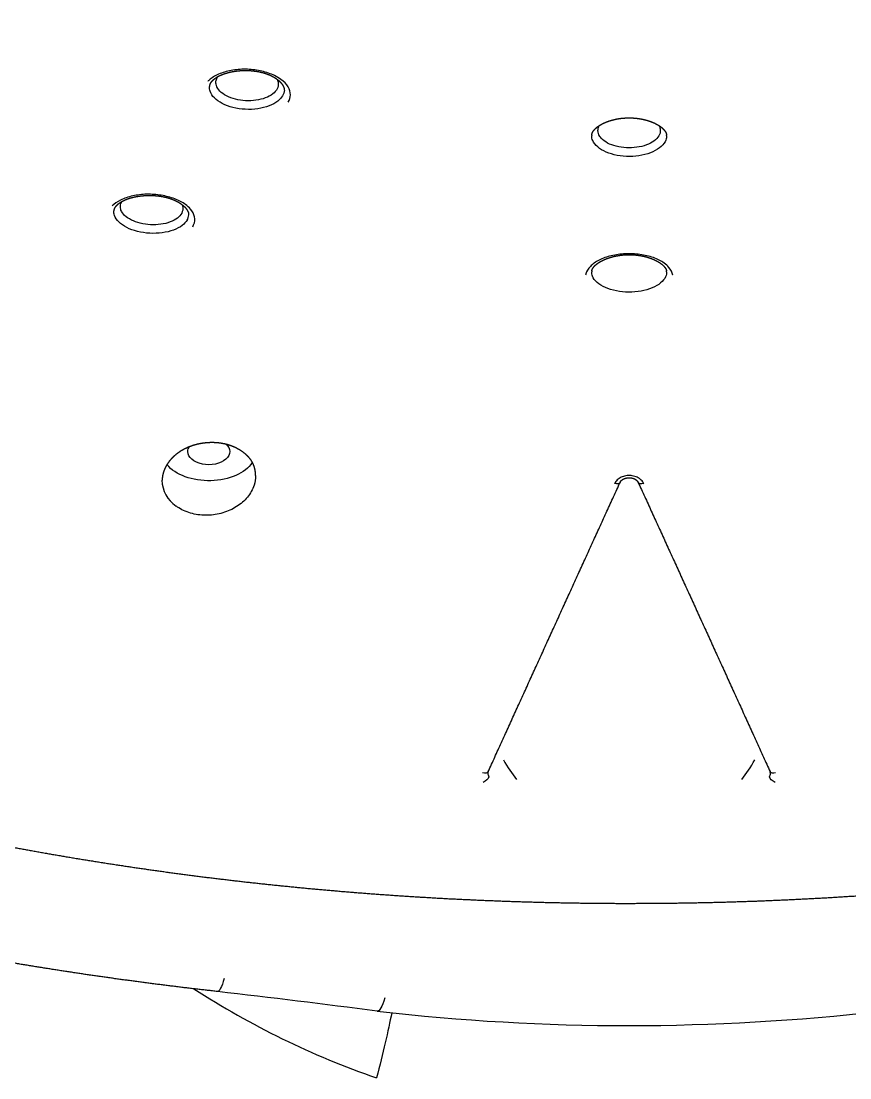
# Model space of a CAD drawing. Header units: millimetres. Extents: x 12827 to 13247, y 6457 to 7051.
# Drawn here: x 12956.417 to 12959.072, y 6710.767 to 6714.151 of the extents above; entities that cross this region are included whole.
import ezdxf

# ---------------------------------------------------------------- set-up
doc = ezdxf.new("R2010")
doc.units = ezdxf.units.MM
doc.header["$LTSCALE"] = 10
doc.layers.add('DWG', color=7, linetype='Continuous')
doc.layers.add('W', color=7, linetype='Continuous')

# ---------------------------------------------------------------- blocks, each defined once
blk = doc.blocks.new('A$C79601A18')
at = {"layer": 'W'}
for centre, radius, start, end in [((41.8189, 76.0831), 0.0208, 171.5258, 179.4835), ((42.0173, 76.0831), 0.0208, 0.5169, 8.4745), ((40.4699, 75.8319), 0.0375, 327.8861, 356.4681), ((41.8169, 75.6467), 0.0188, 171.1945, 179.383), ((42.0194, 75.6468), 0.0187, 0.6166, 8.8052), ((40.5251, 74.9823), 0.1036, 181.5523, 235.5858), ((41.4776, 74.0411), 0.0121, 154.76, 179.6314), ((41.4899, 74.0413), 0.0244, 180.1265, 208.1192), ((42.3466, 74.0412), 0.0242, 331.7461, 0.0227), ((42.3586, 74.0411), 0.0121, 0.3609, 25.2448), ((36.4144, 37.1687), 36.4144, 82.58909, 83.4013), ((41.917, 80.3093), 7.0765, 263.46223, 276.55619)]:
    blk.add_arc(centre, radius, start, end, dxfattribs=at)
at = {"layer": 'W', "extrusion": (0, 0, -1)}
for centre, major_axis, ratio, start_param, end_param in [((40.5716, 75.071), (0.0674, 0), 0.62163, 5.655003, 9.424778), ((40.5716, 75.071), (0.0674, 0), 0.62163, 3.141593, 3.547764), ((40.5716, 75.071), (-0.15, 0), 0.62163, 3.52556, 5.814742), ((41.8711, 74.9812), (-0.0182, 0.0083), 0.600792, 3.138631, 4.442259), ((41.9652, 74.9812), (0.0182, 0.0083), 0.600792, 1.840926, 3.144546), ((41.4485, 74.0546), (-0.0182, 0.0083), 0.597769, 3.141593, 4.430222), ((41.4503, 74.0245), (0.0171, 0.0104), 0.583796, 0.425184, 1.893564), ((42.386, 74.0245), (-0.0171, 0.0104), 0.583796, 4.389621, 5.858001), ((42.3878, 74.0546), (0.0182, 0.0083), 0.597769, 1.852963, 3.141593), ((40.6209, 73.5407), (0.022, 0.1988), 0.137311, 2.463158, 3.141593), ((41.1353, 73.4778), (0.0239, 0.1986), 0.149104, 2.461766, 3.141594), ((40.9878, 72.8484), (0.1768, 0.5734), 0.094125, 0.706155, 1.154043)]:
    blk.add_ellipse(centre, major_axis=major_axis, ratio=ratio, start_param=start_param, end_param=end_param, dxfattribs=at)
at = {"layer": 'W'}
for points, degree in [([(40.5989, 73.3419), (40.4957, 73.3538), (40.3927, 73.3666), (40.2901, 73.3803), (40.1877, 73.3948), (40.0857, 73.4103), (39.984, 73.4266), (39.8826, 73.4438), (39.7817, 73.4619), (39.6811, 73.4809), (39.581, 73.5008), (39.4813, 73.5215), (39.3821, 73.5431), (39.2834, 73.5655), (39.1851, 73.5888), (39.0874, 73.613), (38.9902, 73.638), (38.8935, 73.6638), (38.7975, 73.6905), (38.702, 73.718), (38.6071, 73.7464), (38.5128, 73.7756), (38.4192, 73.8056), (38.3262, 73.8364), (38.234, 73.868), (38.1424, 73.9005), (38.0515, 73.9337), (37.9613, 73.9677), (37.8719, 74.0026), (37.7833, 74.0382), (37.6954, 74.0746), (37.6084, 74.1117), (37.5221, 74.1496), (37.4367, 74.1883), (37.3521, 74.2277), (37.2684, 74.2679), (37.1855, 74.3088), (37.1036, 74.3504), (37.0225, 74.3928), (36.9424, 74.4359), (36.8632, 74.4797), (36.785, 74.5242), (36.7077, 74.5694), (36.6314, 74.6152), (36.5562, 74.6618), (36.4819, 74.709), (36.4087, 74.7569), (36.3365, 74.8055), (36.2653, 74.8547), (36.1952, 74.9045), (36.1262, 74.955), (36.0583, 75.0061), (35.9916, 75.0578), (35.9259, 75.1102), (35.8614, 75.1631), (35.798, 75.2166), (35.7358, 75.2707), (35.6747, 75.3254), (35.6149, 75.3807), (35.5562, 75.4365), (35.4988, 75.4928), (35.4426, 75.5497), (35.3876, 75.6071), (35.3339, 75.665), (35.2814, 75.7235), (35.2302, 75.7824), (35.1803, 75.8419), (35.1317, 75.9018), (35.0844, 75.9622), (35.0384, 76.023), (34.9937, 76.0843), (34.9504, 76.146), (34.9084, 76.2082), (34.8678, 76.2707), (34.8286, 76.3337), (34.7907, 76.3971), (34.7542, 76.4608), (34.7192, 76.5249), (34.6855, 76.5894), (34.6533, 76.6542), (34.6225, 76.7194), (34.5931, 76.7849), (34.5652, 76.8506), (34.5387, 76.9167), (34.5137, 76.983), (34.4902, 77.0496), (34.4681, 77.1165), (34.4476, 77.1836), (34.4285, 77.2509), (34.4109, 77.3184), (34.3949, 77.386), (34.3803, 77.4539), (34.3673, 77.5219), (34.3558, 77.5901), (34.3458, 77.6583), (34.3374, 77.7267), (34.3304, 77.7952), (34.3251, 77.8637), (34.3212, 77.9323), (34.3189, 78.0009), (34.3181, 78.0695)], 1), ([(40.5743, 76.2404), (40.5747, 76.244), (40.5758, 76.2477), (40.5776, 76.2515), (40.5801, 76.2554), (40.5835, 76.2595)], 1), ([(40.7901, 76.2638), (40.7912, 76.2617), (40.7921, 76.2595), (40.7927, 76.2574)], 3), ([(40.8135, 76.229), (40.8133, 76.2227), (40.8113, 76.2165), (40.8078, 76.2106)], 3), ([(40.2682, 75.8427), (40.2686, 75.846), (40.2697, 75.8495), (40.2714, 75.8531), (40.2739, 75.8568), (40.2773, 75.8606)], 1), ([(41.4667, 74.0463), (41.5512, 74.2319), (41.6357, 74.4173), (41.7202, 74.6026), (41.8047, 74.7878), (41.8893, 74.9728)], 1), ([(41.947, 74.9728), (42.0315, 74.7878), (42.1161, 74.6026), (42.2006, 74.4173), (42.2851, 74.2319), (42.3696, 74.0463)], 1), ([(41.5151, 74.0839), (41.5291, 74.0608), (41.5433, 74.0397), (41.5575, 74.021)], 3), ([(42.2788, 74.021), (42.293, 74.0397), (42.3072, 74.0608), (42.3212, 74.0839)], 3), ([(40.5235, 73.3505), (40.7064, 73.2328), (40.9014, 73.1368), (41.1087, 73.0653)], 3)]:
    blk.add_open_spline(points, degree=degree, dxfattribs=at)
for points, degree, knots in [([(35.0181, 77.9285), (35.019, 77.8599), (35.0216, 77.7913), (35.026, 77.7227), (35.0321, 77.6542), (35.04, 77.5858), (35.0496, 77.5174), (35.061, 77.4492), (35.0741, 77.3811), (35.0889, 77.3131), (35.1054, 77.2453), (35.1237, 77.1777), (35.1437, 77.1103), (35.1654, 77.0431), (35.1888, 76.9761), (35.2139, 76.9094), (35.2408, 76.843), (35.2692, 76.7768), (35.2994, 76.711), (35.3313, 76.6454), (35.3648, 76.5802), (35.4001, 76.515), (35.4371, 76.4502), (35.4758, 76.3857), (35.5161, 76.3217), (35.558, 76.258), (35.6016, 76.1948), (35.6467, 76.1321), (35.6935, 76.0699), (35.7418, 76.0081), (35.7917, 75.9468), (35.8432, 75.886), (35.8962, 75.8258), (35.9507, 75.7661), (36.0067, 75.707), (36.0642, 75.6485), (36.1232, 75.5905), (36.1837, 75.5332), (36.2456, 75.4764), (36.309, 75.4203), (36.3738, 75.3649), (36.4403, 75.3098), (36.5082, 75.2554), (36.5776, 75.2017), (36.6482, 75.1487), (36.7203, 75.0964), (36.7936, 75.0448), (36.8683, 74.994), (36.9442, 74.944), (37.0215, 74.8947), (37.0999, 74.8462), (37.1796, 74.7985), (37.2605, 74.7516), (37.3426, 74.7055), (37.4259, 74.6603), (37.5103, 74.6159), (37.5959, 74.5723), (37.6825, 74.5296), (37.7702, 74.4878), (37.859, 74.4469), (37.9488, 74.4068), (38.0397, 74.3676), (38.1316, 74.3294), (38.2245, 74.2921), (38.3183, 74.2557), (38.413, 74.2202), (38.5086, 74.1857), (38.6051, 74.1522), (38.7025, 74.1196), (38.8006, 74.088), (38.8996, 74.0574), (38.9993, 74.0278), (39.0998, 73.9991), (39.201, 73.9715), (39.3029, 73.9449), (39.4054, 73.9193), (39.5086, 73.8948), (39.6125, 73.8713), (39.7169, 73.8488), (39.8218, 73.8274), (39.9273, 73.807), (40.0333, 73.7877), (40.1398, 73.7694), (40.2467, 73.7522), (40.3541, 73.7361), (40.4618, 73.721), (40.5699, 73.707), (40.6784, 73.6941), (40.7872, 73.6823), (40.8962, 73.6716), (41.0055, 73.6619), (41.1151, 73.6534), (41.2249, 73.6459), (41.3348, 73.6395), (41.4449, 73.6343), (41.5551, 73.6301), (41.6654, 73.627), (41.7758, 73.6251), (41.8862, 73.6242), (41.9966, 73.6244), (42.107, 73.6258), (42.2174, 73.6282), (42.3276, 73.6317), (42.4378, 73.6364), (42.5478, 73.6421), (42.6576, 73.6489), (42.7673, 73.6568), (42.8768, 73.6658), (42.986, 73.6759), (43.0949, 73.6871), (43.2035, 73.6994), (43.3118, 73.7128), (43.4198, 73.7272), (43.5274, 73.7427), (43.6345, 73.7593), (43.7412, 73.7769), (43.8475, 73.7956), (43.9532, 73.8154), (44.0585, 73.8362), (44.1632, 73.8581), (44.2673, 73.881), (44.3708, 73.9049), (44.4737, 73.9299), (44.576, 73.9559), (44.6776, 73.9829), (44.7784, 74.0109), (44.8786, 74.04), (44.978, 74.07), (45.0766, 74.101), (45.1744, 74.133), (45.2713, 74.166), (45.3675, 74.1999), (45.4627, 74.2348), (45.557, 74.2706), (45.6504, 74.3074), (45.7428, 74.3451), (45.8343, 74.3838), (45.9248, 74.4233), (46.0142, 74.4637), (46.1026, 74.5051), (46.1899, 74.5473), (46.2762, 74.5904), (46.3613, 74.6343), (46.4453, 74.6791), (46.5282, 74.7247), (46.6098, 74.7712), (46.6903, 74.8185), (46.7696, 74.8665), (46.8476, 74.9154), (46.9243, 74.965), (46.9998, 75.0155), (47.0739, 75.0666), (47.1468, 75.1185), (47.2183, 75.1712), (47.2885, 75.2245), (47.3572, 75.2786), (47.4246, 75.3333), (47.4906, 75.3887), (47.5551, 75.4448), (47.6183, 75.5015), (47.6799, 75.5588), (47.74, 75.6167), (47.7986, 75.6753), (47.8557, 75.7343), (47.9113, 75.794), (47.9654, 75.8542), (48.0179, 75.915), (48.0688, 75.9763), (48.1182, 76.0381), (48.166, 76.1004), (48.2121, 76.1632), (48.2567, 76.2265), (48.2997, 76.2902), (48.341, 76.3543), (48.3806, 76.4189), (48.4186, 76.4838), (48.4549, 76.5492), (48.4896, 76.6149), (48.5225, 76.681), (48.5538, 76.7474), (48.5833, 76.8141), (48.6061, 76.8686), (48.6277, 76.9233), (48.6482, 76.9781), (48.6675, 77.0331), (48.6857, 77.0883), (48.7027, 77.1436), (48.7185, 77.1991), (48.7332, 77.2547), (48.7468, 77.3104), (48.7591, 77.3663), (48.7703, 77.4222), (48.7803, 77.4782), (48.7892, 77.5343), (48.7969, 77.5905), (48.8034, 77.6468), (48.8087, 77.7031), (48.8128, 77.7594), (48.8158, 77.8158), (48.8175, 77.8721), (48.8181, 77.9285)], 1, [0, 0, 0.015855, 0.031709, 0.047563, 0.063418, 0.079272, 0.095127, 0.110981, 0.126836, 0.14269, 0.158545, 0.174399, 0.190254, 0.206108, 0.221963, 0.237817, 0.253672, 0.269526, 0.285381, 0.301235, 0.31709, 0.333037, 0.348984, 0.364931, 0.380878, 0.396825, 0.412772, 0.428719, 0.444666, 0.460614, 0.476561, 0.492508, 0.508455, 0.524402, 0.540349, 0.556296, 0.572243, 0.58819, 0.604137, 0.620084, 0.636031, 0.652062, 0.668092, 0.684122, 0.700152, 0.716182, 0.732212, 0.748243, 0.764273, 0.780303, 0.796333, 0.812363, 0.828393, 0.844424, 0.860454, 0.876484, 0.892514, 0.908544, 0.924575, 0.940605, 0.956635, 0.972677, 0.988719, 1.004762, 1.020804, 1.036846, 1.052889, 1.068931, 1.084973, 1.101016, 1.117058, 1.1331, 1.149143, 1.165185, 1.181227, 1.19727, 1.213312, 1.229354, 1.245397, 1.261439, 1.277481, 1.293519, 1.309557, 1.325594, 1.341632, 1.35767, 1.373707, 1.389745, 1.405783, 1.421821, 1.437858, 1.453896, 1.469934, 1.485971, 1.502009, 1.518047, 1.534084, 1.550122, 1.56616, 1.582198, 1.598235, 1.614271, 1.630306, 1.646342, 1.662377, 1.678413, 1.694448, 1.710484, 1.72652, 1.742555, 1.758591, 1.774626, 1.790662, 1.806697, 1.822733, 1.838768, 1.854804, 1.870839, 1.886875, 1.90291, 1.918946, 1.934984, 1.951023, 1.967061, 1.9831, 1.999138, 2.015177, 2.031215, 2.047254, 2.063293, 2.079331, 2.09537, 2.111408, 2.127447, 2.143485, 2.159524, 2.175562, 2.191601, 2.207639, 2.223678, 2.239716, 2.255759, 2.271801, 2.287844, 2.303886, 2.319929, 2.335971, 2.352014, 2.368056, 2.384098, 2.400141, 2.416183, 2.432226, 2.448268, 2.464311, 2.480353, 2.496396, 2.512438, 2.528481, 2.544523, 2.560566, 2.576588, 2.592611, 2.608634, 2.624656, 2.640679, 2.656702, 2.672724, 2.688747, 2.704769, 2.720792, 2.736815, 2.752837, 2.76886, 2.784883, 2.800905, 2.816928, 2.832951, 2.848973, 2.864996, 2.881019, 2.894047, 2.907076, 2.920105, 2.933133, 2.946162, 2.959191, 2.97222, 2.985248, 2.998277, 3.011306, 3.024334, 3.037363, 3.050392, 3.06342, 3.076449, 3.089478, 3.102507, 3.115535, 3.128564, 3.141593, 3.141593]), ([(40.8262, 76.1902), (40.8305, 76.1975), (40.8328, 76.2054), (40.8329, 76.2133), (40.8331, 76.2221), (40.8305, 76.231), (40.8253, 76.2395), (40.8202, 76.2479), (40.8125, 76.256), (40.8027, 76.2631), (40.7966, 76.2676), (40.7896, 76.2717), (40.782, 76.2754), (40.7699, 76.2813), (40.756, 76.2861), (40.7414, 76.2895), (40.7267, 76.2929), (40.7109, 76.295), (40.6953, 76.2956), (40.6797, 76.2962), (40.6638, 76.2952), (40.649, 76.2929), (40.6342, 76.2906), (40.62, 76.2868), (40.6076, 76.2818), (40.5951, 76.2768), (40.5842, 76.2705), (40.5756, 76.2635), (40.5729, 76.2613), (40.5705, 76.259), (40.5683, 76.2566)], 3, [0, 0, 0, 0, 0.102164, 0.102164, 0.102164, 0.216108, 0.216108, 0.216108, 0.329763, 0.329763, 0.329763, 0.400316, 0.400316, 0.400316, 0.513008, 0.513008, 0.513008, 0.625699, 0.625699, 0.625699, 0.738411, 0.738411, 0.738411, 0.851414, 0.851414, 0.851414, 0.964851, 0.964851, 0.964851, 1, 1, 1, 1]), ([(40.5835, 76.2595), (40.5871, 76.2629), (40.5913, 76.2662), (40.5961, 76.2696), (40.6015, 76.2727), (40.6073, 76.2757), (40.6135, 76.2784), (40.6202, 76.281), (40.6273, 76.2833), (40.6354, 76.2855), (40.644, 76.2875), (40.6528, 76.2891), (40.6619, 76.2903), (40.672, 76.2913), (40.6823, 76.2918), (40.6927, 76.2919), (40.7032, 76.2915), (40.7133, 76.2906), (40.7234, 76.2893), (40.7332, 76.2876), (40.7427, 76.2854), (40.7509, 76.283), (40.7588, 76.2803), (40.7662, 76.2773), (40.7731, 76.2741), (40.7795, 76.2707), (40.7854, 76.2671), (40.7907, 76.2633), (40.7955, 76.2595), (40.8, 76.2552), (40.8038, 76.251), (40.807, 76.2468), (40.8095, 76.2427), (40.8112, 76.239), (40.8124, 76.2355), (40.813, 76.2322), (40.8132, 76.229)], 1, [0, 0, 0.043801, 0.087602, 0.131403, 0.175203, 0.21808, 0.260956, 0.303833, 0.346709, 0.394158, 0.441607, 0.489055, 0.536504, 0.588462, 0.64042, 0.692378, 0.744336, 0.795261, 0.846185, 0.897109, 0.948033, 0.993756, 1.039479, 1.085201, 1.130924, 1.176112, 1.221299, 1.266486, 1.311674, 1.360345, 1.409016, 1.457686, 1.506357, 1.553185, 1.600012, 1.646839, 1.693667, 1.693667]), ([(40.7927, 76.2574), (40.7938, 76.2539), (40.7943, 76.2504), (40.7942, 76.247), (40.7939, 76.2407), (40.7918, 76.2345), (40.7879, 76.2287), (40.784, 76.2229), (40.7782, 76.2175), (40.771, 76.2129), (40.7639, 76.2083), (40.7551, 76.2044), (40.7456, 76.2014), (40.736, 76.1985), (40.7253, 76.1965), (40.7144, 76.1955), (40.7035, 76.1945), (40.6921, 76.1946), (40.681, 76.1957), (40.67, 76.1968), (40.659, 76.199), (40.6491, 76.2021), (40.6391, 76.2052), (40.6298, 76.2092), (40.6221, 76.2139), (40.6143, 76.2186), (40.6079, 76.2241), (40.6032, 76.2299), (40.5986, 76.2358), (40.5957, 76.242), (40.5947, 76.2483), (40.594, 76.2522), (40.5942, 76.2562), (40.595, 76.2601), (40.5959, 76.2642), (40.5977, 76.2682), (40.6002, 76.272)], 3, [0, 0, 0, 0, 0.0296645, 0.0296645, 0.0296645, 0.0836542, 0.0836542, 0.0836542, 0.1376426, 0.1376426, 0.1376426, 0.1912997, 0.1912997, 0.1912997, 0.2448133, 0.2448133, 0.2448133, 0.2982297, 0.2982297, 0.2982297, 0.3516824, 0.3516824, 0.3516824, 0.4052902, 0.4052902, 0.4052902, 0.4590487, 0.4590487, 0.4590487, 0.512799, 0.512799, 0.512799, 0.5466145, 0.5466145, 0.5466145, 0.5821396, 0.5821396, 0.5821396, 0.5821396]), ([(40.8078, 76.2106), (40.8043, 76.2046), (40.7991, 76.1988), (40.7926, 76.1937), (40.785, 76.1877), (40.7753, 76.1824), (40.7645, 76.1783), (40.7536, 76.1741), (40.7412, 76.171), (40.7283, 76.1692), (40.7155, 76.1673), (40.7017, 76.1667), (40.6883, 76.1674), (40.6749, 76.1681), (40.6614, 76.1701), (40.649, 76.1732), (40.6365, 76.1763), (40.6248, 76.1806), (40.6147, 76.1858), (40.6046, 76.191), (40.5959, 76.1972), (40.5893, 76.2038), (40.5826, 76.2105), (40.5779, 76.2178), (40.5755, 76.2253), (40.5739, 76.2303), (40.5733, 76.2354), (40.5737, 76.2404)], 3, [0, 0, 0, 0, 0.0874026, 0.0874026, 0.0874026, 0.1899956, 0.1899956, 0.1899956, 0.292438, 0.292438, 0.292438, 0.3945875, 0.3945875, 0.3945875, 0.4964313, 0.4964313, 0.4964313, 0.5980893, 0.5980893, 0.5980893, 0.6997597, 0.6997597, 0.6997597, 0.8016345, 0.8016345, 0.8016345, 0.8703697, 0.8703697, 0.8703697, 0.8703697]), ([(41.7984, 76.0862), (41.7992, 76.0896), (41.8006, 76.0932), (41.8028, 76.097), (41.8049, 76.1), (41.8075, 76.103), (41.8106, 76.1061), (41.8149, 76.1099), (41.8199, 76.1136), (41.8255, 76.1172), (41.8316, 76.1206), (41.8385, 76.124), (41.8459, 76.1271), (41.8538, 76.13), (41.8621, 76.1325), (41.8712, 76.1348), (41.8807, 76.1368), (41.8905, 76.1383), (41.9004, 76.1394), (41.91, 76.1399), (41.9197, 76.1401), (41.9294, 76.1398), (41.9389, 76.1391), (41.9477, 76.138), (41.9564, 76.1366), (41.9649, 76.1349), (41.973, 76.1328), (41.9814, 76.1303), (41.9893, 76.1275), (41.9968, 76.1244), (42.0038, 76.121), (42.0105, 76.1173), (42.0167, 76.1133), (42.0221, 76.1092), (42.0267, 76.1051), (42.0303, 76.1012), (42.0332, 76.0974), (42.0354, 76.0938), (42.0368, 76.0903), (42.0375, 76.0882), (42.0379, 76.0862)], 1, [0, 0, 0.051719, 0.103439, 0.155158, 0.193161, 0.231163, 0.269166, 0.315355, 0.361543, 0.407732, 0.453921, 0.502086, 0.550252, 0.598417, 0.646582, 0.697324, 0.748067, 0.798809, 0.849551, 0.897665, 0.945778, 0.993892, 1.042006, 1.087298, 1.132591, 1.177884, 1.223177, 1.271407, 1.319637, 1.367867, 1.416097, 1.466944, 1.517792, 1.56864, 1.619488, 1.667609, 1.71573, 1.763851, 1.811972, 1.843749, 1.875527, 1.875527]), ([(42.0138, 76.1153), (42.0156, 76.112), (42.0168, 76.1086), (42.0175, 76.1053), (42.0187, 76.0991), (42.018, 76.0927), (42.0154, 76.0867), (42.0129, 76.0807), (42.0084, 76.0748), (42.0024, 76.0696), (41.9965, 76.0644), (41.9888, 76.0597), (41.98, 76.0559), (41.9713, 76.0521), (41.9612, 76.0491), (41.9507, 76.0471), (41.9402, 76.0451), (41.9288, 76.044), (41.9177, 76.0441), (41.9065, 76.0441), (41.8952, 76.0452), (41.8847, 76.0472), (41.8741, 76.0493), (41.8641, 76.0524), (41.8554, 76.0563), (41.8467, 76.0602), (41.8391, 76.065), (41.8332, 76.0702), (41.8294, 76.0735), (41.8263, 76.0771), (41.824, 76.0808), (41.8202, 76.0867), (41.8182, 76.0929), (41.8182, 76.0991), (41.8182, 76.1046), (41.8196, 76.1101), (41.8225, 76.1153)], 3, [0.0543403, 0.0543403, 0.0543403, 0.0543403, 0.0838685, 0.0838685, 0.0838685, 0.1378642, 0.1378642, 0.1378642, 0.1915964, 0.1915964, 0.1915964, 0.245145, 0.245145, 0.245145, 0.2985716, 0.2985716, 0.2985716, 0.3520052, 0.3520052, 0.3520052, 0.4055727, 0.4055727, 0.4055727, 0.4592872, 0.4592872, 0.4592872, 0.5129936, 0.5129936, 0.5129936, 0.5468198, 0.5468198, 0.5468198, 0.6008437, 0.6008437, 0.6008437, 0.6482771, 0.6482771, 0.6482771, 0.6482771]), ([(42.0381, 76.0833), (42.0382, 76.0785), (42.0373, 76.0737), (42.0356, 76.0691), (42.0328, 76.0618), (42.0277, 76.0547), (42.0207, 76.0483), (42.0137, 76.042), (42.0046, 76.0362), (41.9942, 76.0315), (41.9838, 76.0268), (41.9718, 76.023), (41.9591, 76.0204), (41.9465, 76.0179), (41.9329, 76.0165), (41.9195, 76.0165), (41.9061, 76.0164), (41.8925, 76.0176), (41.8798, 76.0199), (41.8672, 76.0223), (41.855, 76.0259), (41.8445, 76.0304), (41.8339, 76.035), (41.8246, 76.0406), (41.8173, 76.0468), (41.81, 76.053), (41.8046, 76.06), (41.8015, 76.0672), (41.7992, 76.0725), (41.7981, 76.0779), (41.7981, 76.0833)], 3, [0.0219402, 0.0219402, 0.0219402, 0.0219402, 0.0874026, 0.0874026, 0.0874026, 0.1899956, 0.1899956, 0.1899956, 0.292438, 0.292438, 0.292438, 0.3945875, 0.3945875, 0.3945875, 0.4964313, 0.4964313, 0.4964313, 0.5980893, 0.5980893, 0.5980893, 0.6997597, 0.6997597, 0.6997597, 0.8016345, 0.8016345, 0.8016345, 0.9038188, 0.9038188, 0.9038188, 0.9780374, 0.9780374, 0.9780374, 0.9780374]), ([(40.52, 75.7914), (40.5211, 75.7933), (40.5221, 75.7952), (40.523, 75.7972), (40.5266, 75.8054), (40.5276, 75.8142), (40.5258, 75.8228), (40.5241, 75.8314), (40.5196, 75.8401), (40.5128, 75.848), (40.5085, 75.853), (40.5032, 75.8579), (40.497, 75.8623), (40.4874, 75.8693), (40.4756, 75.8756), (40.4625, 75.8806), (40.4494, 75.8857), (40.4346, 75.8896), (40.4194, 75.892), (40.4043, 75.8945), (40.3883, 75.8956), (40.3728, 75.8953), (40.3573, 75.895), (40.3418, 75.8931), (40.3277, 75.89), (40.3135, 75.8869), (40.3003, 75.8824), (40.2891, 75.8768), (40.2782, 75.8714), (40.269, 75.8649), (40.2621, 75.8578)], 3, [0, 0, 0, 0, 0.026905, 0.026905, 0.026905, 0.141276, 0.141276, 0.141276, 0.255473, 0.255473, 0.255473, 0.326777, 0.326777, 0.326777, 0.439406, 0.439406, 0.439406, 0.552051, 0.552051, 0.552051, 0.664531, 0.664531, 0.664531, 0.777183, 0.777183, 0.777183, 0.890347, 0.890347, 0.890347, 1, 1, 1, 1]), ([(40.2773, 75.8606), (40.2807, 75.8638), (40.2847, 75.867), (40.2893, 75.8701), (40.2945, 75.8731), (40.3001, 75.8759), (40.3062, 75.8785), (40.3127, 75.8809), (40.3196, 75.8831), (40.3277, 75.8853), (40.3361, 75.8872), (40.3449, 75.8888), (40.3539, 75.89), (40.3641, 75.891), (40.3745, 75.8915), (40.385, 75.8916), (40.3955, 75.8912), (40.4058, 75.8904), (40.416, 75.8891), (40.426, 75.8874), (40.4356, 75.8852), (40.4438, 75.8829), (40.4516, 75.8803), (40.4591, 75.8774), (40.466, 75.8742), (40.4724, 75.8709), (40.4783, 75.8674), (40.4837, 75.8637), (40.4885, 75.86), (40.4931, 75.8558), (40.4971, 75.8517), (40.5003, 75.8475), (40.5029, 75.8435), (40.5048, 75.8397), (40.5061, 75.8361), (40.5068, 75.8327), (40.507, 75.8296)], 1, [0, 0, 0.042647, 0.085294, 0.12794, 0.170587, 0.21265, 0.254713, 0.296776, 0.338839, 0.386187, 0.433536, 0.480885, 0.528234, 0.580711, 0.633189, 0.685666, 0.738144, 0.789642, 0.84114, 0.892638, 0.944137, 0.989576, 1.035016, 1.080456, 1.125896, 1.170626, 1.215357, 1.260087, 1.304818, 1.353605, 1.402393, 1.45118, 1.499968, 1.549497, 1.599026, 1.648555, 1.698085, 1.698085]), ([(40.485, 75.8627), (40.485, 75.8627), (40.485, 75.8627), (40.485, 75.8627), (40.4878, 75.8566), (40.4888, 75.8503), (40.4878, 75.8443), (40.4878, 75.8442), (40.4878, 75.8442), (40.4878, 75.8442), (40.4868, 75.8382), (40.4838, 75.8322), (40.4791, 75.8267), (40.4745, 75.8213), (40.468, 75.8163), (40.4603, 75.8122), (40.4525, 75.808), (40.4433, 75.8046), (40.4334, 75.8022), (40.4234, 75.7998), (40.4125, 75.7982), (40.4015, 75.7978), (40.3905, 75.7973), (40.3791, 75.7979), (40.3682, 75.7995), (40.3572, 75.801), (40.3465, 75.8036), (40.337, 75.807), (40.3274, 75.8105), (40.3186, 75.8148), (40.3115, 75.8197), (40.3043, 75.8246), (40.2986, 75.8302), (40.2946, 75.836), (40.2921, 75.8397), (40.2903, 75.8436), (40.2893, 75.8475), (40.2877, 75.8536), (40.288, 75.8599), (40.2901, 75.8659), (40.291, 75.8681), (40.2921, 75.8703), (40.2934, 75.8725)], 3, [0.0298388, 0.0298388, 0.0298388, 0.0298388, 0.030057, 0.030057, 0.030057, 0.084154, 0.084154, 0.084154, 0.0842211, 0.0842211, 0.0842211, 0.1383553, 0.1383553, 0.1383553, 0.1922801, 0.1922801, 0.1922801, 0.2459117, 0.2459117, 0.2459117, 0.299293, 0.299293, 0.299293, 0.3525731, 0.3525731, 0.3525731, 0.4059453, 0.4059453, 0.4059453, 0.4594923, 0.4594923, 0.4594923, 0.5130282, 0.5130282, 0.5130282, 0.5470331, 0.5470331, 0.5470331, 0.6012098, 0.6012098, 0.6012098, 0.6214938, 0.6214938, 0.6214938, 0.6214938]), ([(40.5017, 75.812), (40.4982, 75.8061), (40.493, 75.8006), (40.4865, 75.7956), (40.4789, 75.7898), (40.4693, 75.7846), (40.4584, 75.7806), (40.4475, 75.7766), (40.4351, 75.7736), (40.4222, 75.7719), (40.4094, 75.7702), (40.3956, 75.7697), (40.3822, 75.7704), (40.3688, 75.7712), (40.3553, 75.7732), (40.3429, 75.7763), (40.3305, 75.7794), (40.3187, 75.7837), (40.3086, 75.7888), (40.2985, 75.7939), (40.2898, 75.8), (40.2832, 75.8065), (40.2766, 75.8131), (40.2718, 75.8202), (40.2694, 75.8275), (40.2677, 75.8325), (40.2671, 75.8377), (40.2676, 75.8427)], 3, [0, 0, 0, 0, 0.0873088, 0.0873088, 0.0873088, 0.1900369, 0.1900369, 0.1900369, 0.292552, 0.292552, 0.292552, 0.3946486, 0.3946486, 0.3946486, 0.4963074, 0.4963074, 0.4963074, 0.5976998, 0.5976998, 0.5976998, 0.6991094, 0.6991094, 0.6991094, 0.8008108, 0.8008108, 0.8008108, 0.8714273, 0.8714273, 0.8714273, 0.8714273]), ([(42.0577, 75.6358), (42.0577, 75.636), (42.0577, 75.6362), (42.0576, 75.6365), (42.0562, 75.6449), (42.052, 75.6533), (42.0454, 75.6611), (42.0412, 75.6659), (42.036, 75.6706), (42.03, 75.6749), (42.0206, 75.6817), (42.0089, 75.6876), (41.9959, 75.6923), (41.9828, 75.697), (41.9681, 75.7005), (41.9529, 75.7026), (41.9378, 75.7047), (41.9217, 75.7054), (41.9062, 75.7047), (41.8906, 75.704), (41.8751, 75.7018), (41.8609, 75.6984), (41.8467, 75.6949), (41.8333, 75.6902), (41.822, 75.6844), (41.8107, 75.6786), (41.801, 75.6717), (41.7938, 75.6643), (41.7866, 75.6568), (41.7817, 75.6485), (41.7795, 75.6402), (41.7791, 75.6387), (41.7788, 75.6372), (41.7785, 75.6358)], 3, [0, 0, 0, 0, 0.002995, 0.002995, 0.002995, 0.117355, 0.117355, 0.117355, 0.18923, 0.18923, 0.18923, 0.302449, 0.302449, 0.302449, 0.415702, 0.415702, 0.415702, 0.528532, 0.528532, 0.528532, 0.641036, 0.641036, 0.641036, 0.753626, 0.753626, 0.753626, 0.866671, 0.866671, 0.866671, 0.98034, 0.98034, 0.98034, 1, 1, 1, 1]), ([(41.7984, 75.6496), (41.7992, 75.6529), (41.8007, 75.6564), (41.803, 75.6603), (41.8057, 75.6637), (41.8091, 75.6673), (41.8131, 75.6709), (41.8178, 75.6744), (41.823, 75.6779), (41.8288, 75.6813), (41.8351, 75.6845), (41.8418, 75.6875), (41.849, 75.6902), (41.8575, 75.693), (41.8665, 75.6955), (41.8758, 75.6976), (41.8855, 75.6993), (41.8951, 75.7006), (41.9051, 75.7014), (41.9151, 75.7018), (41.9251, 75.7017), (41.9341, 75.7012), (41.943, 75.7004), (41.9518, 75.6992), (41.9604, 75.6977), (41.9689, 75.6958), (41.9772, 75.6935), (41.985, 75.691), (41.9925, 75.6883), (42.0001, 75.685), (42.0072, 75.6814), (42.0136, 75.6777), (42.0194, 75.6738), (42.0244, 75.6699), (42.0286, 75.6659), (42.032, 75.662), (42.0346, 75.6583), (42.0362, 75.6552), (42.0373, 75.6523), (42.0379, 75.6496)], 1, [0, 0, 0.053982, 0.107964, 0.161946, 0.207122, 0.252297, 0.297473, 0.342648, 0.387824, 0.433334, 0.478844, 0.524354, 0.569864, 0.620841, 0.671818, 0.722795, 0.773772, 0.823621, 0.873471, 0.92332, 0.973169, 1.018463, 1.063757, 1.109052, 1.154346, 1.200941, 1.247535, 1.29413, 1.340725, 1.39131, 1.441895, 1.49248, 1.543064, 1.593179, 1.643295, 1.69341, 1.743525, 1.788361, 1.833198, 1.878035, 1.878035]), ([(42.0381, 75.647), (42.0382, 75.6416), (42.0371, 75.6363), (42.0348, 75.6311), (42.0316, 75.6241), (42.0261, 75.6172), (42.0188, 75.6112), (42.0116, 75.6051), (42.0023, 75.5997), (41.9917, 75.5953), (41.9811, 75.5908), (41.969, 75.5873), (41.9563, 75.5851), (41.9436, 75.5828), (41.9301, 75.5816), (41.9167, 75.5817), (41.9033, 75.5818), (41.8897, 75.5831), (41.8771, 75.5856), (41.8645, 75.5881), (41.8524, 75.5918), (41.842, 75.5963), (41.8316, 75.601), (41.8225, 75.6066), (41.8155, 75.6128), (41.8085, 75.619), (41.8034, 75.626), (41.8007, 75.6331), (41.7989, 75.6376), (41.7981, 75.6423), (41.7981, 75.6469)], 3, [0.0220233, 0.0220233, 0.0220233, 0.0220233, 0.0970458, 0.0970458, 0.0970458, 0.1991892, 0.1991892, 0.1991892, 0.3008906, 0.3008906, 0.3008906, 0.4023002, 0.4023002, 0.4023002, 0.5036926, 0.5036926, 0.5036926, 0.6053514, 0.6053514, 0.6053514, 0.707448, 0.707448, 0.707448, 0.8099631, 0.8099631, 0.8099631, 0.9126912, 0.9126912, 0.9126912, 0.9779996, 0.9779996, 0.9779996, 0.9779996]), ([(40.423, 74.9795), (40.4235, 74.9876), (40.4248, 74.9958), (40.4268, 75.004), (40.4296, 75.0121), (40.4331, 75.0202), (40.4373, 75.0281), (40.4423, 75.0359), (40.448, 75.0436), (40.4544, 75.0509), (40.4614, 75.0579), (40.4686, 75.0641), (40.4764, 75.0699), (40.4847, 75.0753), (40.4935, 75.0802), (40.5028, 75.0847), (40.513, 75.0888), (40.5236, 75.0924), (40.5345, 75.0954), (40.5456, 75.0977), (40.5576, 75.0995), (40.5697, 75.1006), (40.5819, 75.101), (40.5939, 75.1006), (40.6033, 75.0998), (40.6126, 75.0984), (40.6218, 75.0966), (40.6307, 75.0944), (40.6393, 75.0918), (40.6493, 75.088), (40.659, 75.0836), (40.668, 75.0787), (40.6765, 75.0733), (40.6846, 75.0672), (40.692, 75.0606), (40.6986, 75.0537), (40.7043, 75.0465), (40.7091, 75.039), (40.713, 75.0312), (40.716, 75.0232), (40.7182, 75.015), (40.7194, 75.0081), (40.72, 75.0011), (40.7201, 74.9941)], 1, [0, 0, 0.058559, 0.117118, 0.175676, 0.234235, 0.292794, 0.350957, 0.40912, 0.467283, 0.525447, 0.58361, 0.637538, 0.691466, 0.745394, 0.799323, 0.853251, 0.910229, 0.967207, 1.024185, 1.081164, 1.141686, 1.202209, 1.262731, 1.323254, 1.370913, 1.418572, 1.46623, 1.513889, 1.561548, 1.619446, 1.677343, 1.73524, 1.793137, 1.853169, 1.913201, 1.973233, 2.033265, 2.093096, 2.152927, 2.212758, 2.272589, 2.322728, 2.372867, 2.423005, 2.423005]), ([(40.7216, 74.9941), (40.7215, 74.9837), (40.7198, 74.9732), (40.7164, 74.9631), (40.712, 74.9498), (40.7047, 74.9369), (40.6952, 74.9252), (40.6858, 74.9138), (40.6739, 74.9035), (40.6604, 74.8949), (40.6472, 74.8865), (40.6322, 74.8797), (40.6164, 74.875), (40.6008, 74.8704), (40.5841, 74.8677), (40.5677, 74.8673), (40.5512, 74.8669), (40.5345, 74.8687), (40.519, 74.8725), (40.5033, 74.8765), (40.4884, 74.8827), (40.4755, 74.8907), (40.4724, 74.8926), (40.4694, 74.8946), (40.4665, 74.8968)], 3, [0.6278645, 0.6278645, 0.6278645, 0.6278645, 0.6694625, 0.6694625, 0.6694625, 0.7241526, 0.7241526, 0.7241526, 0.7776757, 0.7776757, 0.7776757, 0.8301527, 0.8301527, 0.8301527, 0.8820986, 0.8820986, 0.8820986, 0.9342358, 0.9342358, 0.9342358, 0.9872414, 0.9872414, 0.9872414, 1, 1, 1, 1]), ([(41.9651, 74.9684), (41.9632, 74.9726), (41.9604, 74.9765), (41.9568, 74.98), (41.9532, 74.9834), (41.9488, 74.9865), (41.944, 74.9888), (41.9392, 74.9911), (41.9338, 74.9927), (41.9283, 74.9936), (41.9229, 74.9945), (41.9172, 74.9947), (41.9117, 74.9941), (41.9063, 74.9936), (41.9009, 74.9923), (41.896, 74.9904), (41.8911, 74.9885), (41.8866, 74.9859), (41.8827, 74.9829), (41.8788, 74.9798), (41.8756, 74.9761), (41.8732, 74.9722), (41.8724, 74.971), (41.8717, 74.9697), (41.8711, 74.9684)], 3, [0, 0, 0, 0, 0.13985, 0.13985, 0.13985, 0.279812, 0.279812, 0.279812, 0.417513, 0.417513, 0.417513, 0.55242, 0.55242, 0.55242, 0.686028, 0.686028, 0.686028, 0.820334, 0.820334, 0.820334, 0.956988, 0.956988, 0.956988, 1, 1, 1, 1]), ([(41.8893, 74.9729), (41.8904, 74.9749), (41.8918, 74.9769), (41.8933, 74.9785), (41.8952, 74.9801), (41.8987, 74.9825), (41.9029, 74.9845), (41.9069, 74.9859), (41.9112, 74.9868), (41.9155, 74.9872), (41.9199, 74.9873), (41.9243, 74.9869), (41.9285, 74.9861), (41.9325, 74.9849), (41.9361, 74.9833), (41.9392, 74.9815), (41.9418, 74.9795), (41.9441, 74.9773), (41.9458, 74.9751), (41.947, 74.9729)], 1, [0, 0, 0.0209646, 0.0419291, 0.0592169, 0.0765046, 0.1036026, 0.1307006, 0.1534322, 0.1761638, 0.1980193, 0.2198748, 0.2419984, 0.2641219, 0.2861936, 0.3082652, 0.3302686, 0.3522719, 0.3757133, 0.3991546, 0.4221953, 0.4221953])]:
    blk.add_open_spline(points, degree=degree, knots=knots, dxfattribs=at)

msp = doc.modelspace()

# ---------------------------------------------------------------- block references
at = {"layer": 'DWG'}
msp.add_blockref('A$C79601A18', (12916.44665, 6637.70164), dxfattribs=at)

doc.saveas('drawing.dxf')
